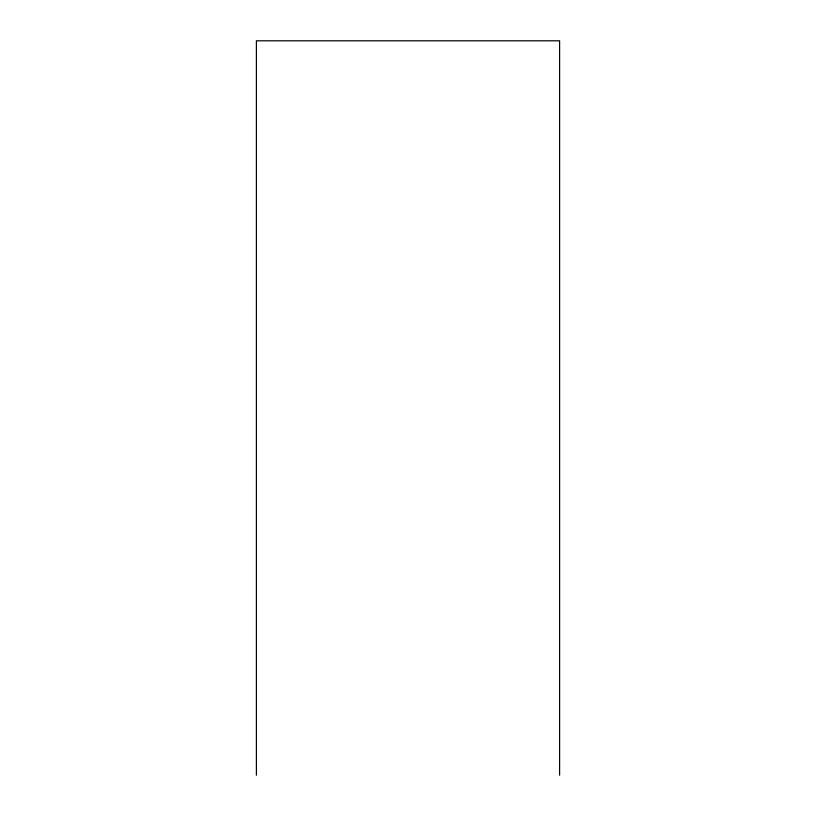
<?xml version="1.0" encoding="UTF-8"?>
<svg xmlns="http://www.w3.org/2000/svg" width="816" height="816" viewBox="0 0 816 816"><rect width="100%" height="100%" fill="white"/><g stroke="black" fill="none" stroke-linecap="round" stroke-linejoin="round"><path stroke-width="1.22" d="M559.603 775.2L559.603 40.8L256.397 40.8L256.397 775.2"/></g></svg>
